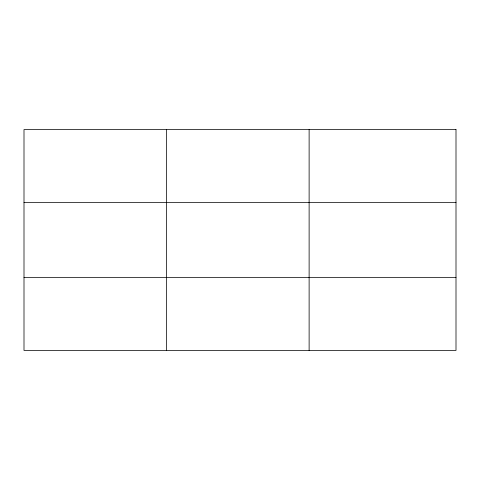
<?xml version="1.0" encoding="UTF-8"?>
<svg xmlns="http://www.w3.org/2000/svg" width="480" height="480" viewBox="0 0 480 480"><rect width="100%" height="100%" fill="white"/><g stroke="black" fill="none" stroke-linecap="round" stroke-linejoin="round"><path stroke-width="0.72" d="M166.56 350.424L166.56 129.576M309.12 350.424L309.12 129.576M24 202.458L456 202.458M24 277.542L456 277.542M456 129.576L456 350.424L24 350.424L24 129.576L456 129.576"/></g></svg>
